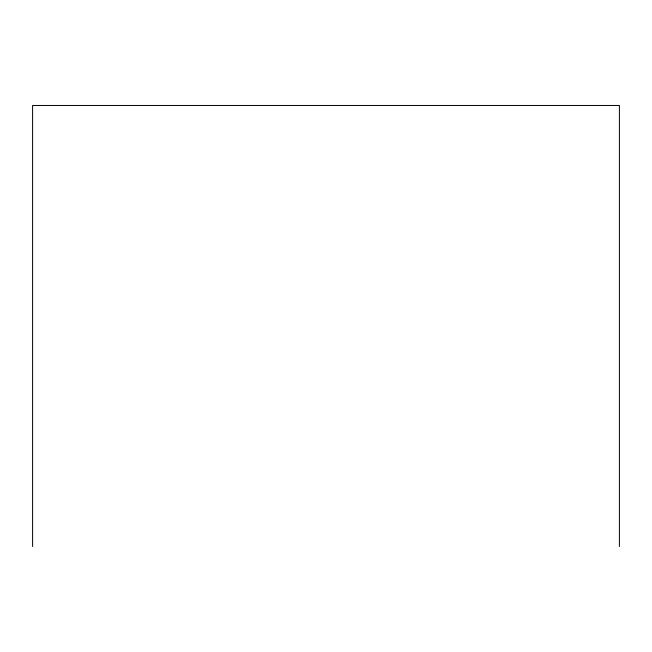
<?xml version="1.0" encoding="UTF-8"?>
<svg xmlns="http://www.w3.org/2000/svg" width="652" height="652" viewBox="0 0 652 652"><rect width="100%" height="100%" fill="white"/><g stroke="black" fill="none" stroke-linecap="round" stroke-linejoin="round"><path stroke-width="0.98" d="M619.4 546.531L619.4 105.469L32.6 105.469L32.6 546.531"/></g></svg>
